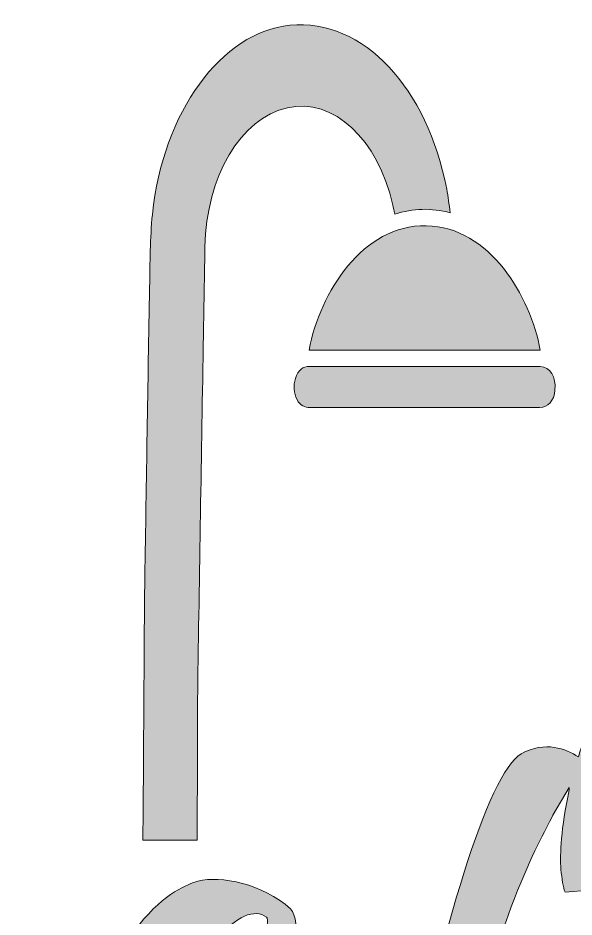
# Model space of a CAD drawing. Header units: inches. Extents: x 222 to 862, y -922 to -157.
# Drawn here: x 230.9 to 443.9, y -539.7 to -195.4 of the extents above; entities that cross this region are included whole.
import ezdxf

# ---------------------------------------------------------------- set-up
doc = ezdxf.new("R2010")
doc.units = ezdxf.units.IN
doc.header["$MEASUREMENT"] = 0
doc.layers.add('Layer 1', color=7, linetype='Continuous')

# ---------------------------------------------------------------- blocks, each defined once
blk = doc.blocks.new('block 6')
at = {"layer": 'Layer 1', "true_color": 0x040404}
h = blk.add_hatch(color=18, dxfattribs=at)
h.dxf.hatch_style = 2
edge = h.paths.add_edge_path()
edge.add_spline(control_points=[(375.22, -270.51), (382.25, -268.24), (389.16, -268.09), (396.48, -270), (395.99, -266.76), (395.65, -263.82), (395.11, -260.96), (387.76, -222.51), (363.45, -195.41), (334.98, -198.19), (308.95, -200.74), (286.24, -231.51), (282.36, -270.64), (281.45, -279.77), (281.45, -289.14), (281.28, -298.4), (280.61, -335.53), (280.05, -372.66), (279.44, -409.79), (279.2, -424.7), (278.95, -492.19), (278.71, -507.1), (278.69, -508.08), (278.71, -509.06), (278.71, -510.3), (285.6, -510.3), (292.44, -510.3), (299.47, -510.3), (299.55, -507.69), (299.67, -452.48), (299.72, -449.84), (300.47, -404.03), (301.22, -358.21), (301.97, -312.4), (302.13, -302.62), (302.33, -292.85), (302.5, -283.08), (302.96, -256.14), (316.24, -233.72), (334.07, -229.78), (351.71, -225.88), (368.78, -241.65), (374.49, -267.14), (374.71, -268.16), (374.93, -269.19), (375.22, -270.51)], knot_values=[0, 0, 0, 0, 1, 1, 1, 2, 2, 2, 3, 3, 3, 4, 4, 4, 5, 5, 5, 6, 6, 6, 7, 7, 7, 8, 8, 8, 9, 9, 9, 10, 10, 10, 11, 11, 11, 12, 12, 12, 13, 13, 13, 14, 14, 14, 15, 15, 15, 15], degree=3, periodic=1)
h = blk.add_hatch(color=18, dxfattribs=at)
h.dxf.hatch_style = 2
edge = h.paths.add_edge_path()
edge.add_spline(control_points=[(342.36, -322.58), (371.97, -322.58), (401.44, -322.58), (430.93, -322.58), (427.23, -302.12), (411.61, -275.42), (387.29, -274.96), (362.89, -274.5), (346.59, -300.5), (342.36, -322.58)], knot_values=[0, 0, 0, 0, 1, 1, 1, 2, 2, 2, 3, 3, 3, 3], degree=3, periodic=1)
h = blk.add_hatch(color=18, dxfattribs=at)
h.dxf.hatch_style = 2
edge = h.paths.add_edge_path()
edge.add_spline(control_points=[(386.8, -344.52), (401.43, -344.52), (416.06, -344.53), (430.69, -344.52), (434, -344.52), (436.19, -342.04), (436.59, -337.93), (437.09, -332.82), (434.73, -328.94), (430.96, -328.88), (425.46, -328.81), (419.97, -328.86), (414.47, -328.86), (398.74, -328.86), (383.01, -328.87), (367.27, -328.87), (359, -328.87), (350.74, -328.86), (342.47, -328.86), (340.11, -328.86), (338.16, -330.06), (337.14, -333.44), (336.28, -336.27), (336.48, -339.05), (337.77, -341.53), (339.01, -343.91), (340.75, -344.55), (342.71, -344.54), (357.4, -344.51), (372.1, -344.52), (386.8, -344.52)], knot_values=[0, 0, 0, 0, 1, 1, 1, 2, 2, 2, 3, 3, 3, 4, 4, 4, 5, 5, 5, 6, 6, 6, 7, 7, 7, 8, 8, 8, 9, 9, 9, 10, 10, 10, 10], degree=3, periodic=1)
at = {"layer": 'Layer 1', "lineweight": 0}
for points, knots in [([(375.22, -270.51), (382.25, -268.24), (389.16, -268.09), (396.48, -270), (395.99, -266.76), (395.65, -263.82), (395.11, -260.96), (387.76, -222.51), (363.45, -195.41), (334.98, -198.19), (308.95, -200.74), (286.24, -231.51), (282.36, -270.64), (281.45, -279.77), (281.45, -289.14), (281.28, -298.4), (280.61, -335.53), (280.05, -372.66), (279.44, -409.79), (279.2, -424.7), (278.95, -492.19), (278.71, -507.1), (278.69, -508.08), (278.71, -509.06), (278.71, -510.3), (285.6, -510.3), (292.44, -510.3), (299.47, -510.3), (299.55, -507.69), (299.67, -452.48), (299.72, -449.84), (300.47, -404.03), (301.22, -358.21), (301.97, -312.4), (302.13, -302.62), (302.33, -292.85), (302.5, -283.08), (302.96, -256.14), (316.24, -233.72), (334.07, -229.78), (351.71, -225.88), (368.78, -241.65), (374.49, -267.14), (374.71, -268.16), (374.93, -269.19), (375.22, -270.51)], [0, 0, 0, 0, 1, 1, 1, 2, 2, 2, 3, 3, 3, 4, 4, 4, 5, 5, 5, 6, 6, 6, 7, 7, 7, 8, 8, 8, 9, 9, 9, 10, 10, 10, 11, 11, 11, 12, 12, 12, 13, 13, 13, 14, 14, 14, 15, 15, 15, 15]), ([(342.36, -322.58), (371.97, -322.58), (401.44, -322.58), (430.93, -322.58), (427.23, -302.12), (411.61, -275.42), (387.29, -274.96), (362.89, -274.5), (346.59, -300.5), (342.36, -322.58)], [0, 0, 0, 0, 1, 1, 1, 2, 2, 2, 3, 3, 3, 3]), ([(386.8, -344.52), (401.43, -344.52), (416.06, -344.53), (430.69, -344.52), (434, -344.52), (436.19, -342.04), (436.59, -337.93), (437.09, -332.82), (434.73, -328.94), (430.96, -328.88), (425.46, -328.81), (419.97, -328.86), (414.47, -328.86), (398.74, -328.86), (383.01, -328.87), (367.27, -328.87), (359, -328.87), (350.74, -328.86), (342.47, -328.86), (340.11, -328.86), (338.16, -330.06), (337.14, -333.44), (336.28, -336.27), (336.48, -339.05), (337.77, -341.53), (339.01, -343.91), (340.75, -344.55), (342.71, -344.54), (357.4, -344.51), (372.1, -344.52), (386.8, -344.52)], [0, 0, 0, 0, 1, 1, 1, 2, 2, 2, 3, 3, 3, 4, 4, 4, 5, 5, 5, 6, 6, 6, 7, 7, 7, 8, 8, 8, 9, 9, 9, 10, 10, 10, 10])]:
    blk.add_open_spline(points, degree=3, knots=knots, dxfattribs=at)
blk = doc.blocks.new('block 7')
at = {"layer": 'Layer 1', "true_color": 0x040404}
h = blk.add_hatch(color=18, dxfattribs=at)
h.dxf.hatch_style = 2
edge = h.paths.add_edge_path()
edge.add_spline(control_points=[(530.22, -602.68), (527.09, -602.29), (523.56, -602.29), (520.03, -602.68), (513.37, -603.08), (504.35, -603.86), (492.98, -605.82), (492.98, -605.82), (468.28, -611.31), (468.28, -611.31), (472.59, -633.26), (481.61, -696.39), (480.43, -728.93), (479.26, -749.32), (476.51, -761.08), (473.77, -768.53), (472.2, -772.84), (470.63, -775.58), (468.67, -777.15), (467.1, -778.33), (463.18, -779.11), (459.65, -780.29), (459.65, -780.29), (452.6, -781.46), (452.6, -781.46), (448.68, -781.46), (445.15, -779.5), (442.01, -775.98), (436.13, -770.1), (431.03, -757.55), (429.86, -731.28), (428.68, -702.66), (435.35, -660.32), (445.15, -616.8), (429.46, -619.54), (412.21, -623.46), (397.32, -627.38), (397.32, -627.38), (396.53, -631.3), (396.53, -631.3), (395.75, -635.62), (394.96, -639.93), (394.57, -644.64), (388.3, -688.55), (392.61, -714.81), (398.49, -730.5), (402.02, -739.51), (406.33, -746.57), (411.82, -750.88), (411.43, -751.28), (410.25, -752.06), (408.69, -752.45), (408.69, -752.45), (403.98, -754.02), (403.98, -754.02), (403.98, -754.02), (397.71, -755.59), (397.71, -755.59), (394.18, -755.98), (390.65, -754.41), (387.51, -751.67), (381.63, -746.96), (376.14, -736.77), (373.4, -714.81), (372.22, -703.05), (371.83, -688.94), (373.01, -672.86), (373.79, -660.32), (374.97, -646.99), (376.93, -633.26), (376.93, -633.26), (371.44, -635.22), (371.44, -635.22), (350.27, -643.46), (342.03, -652.87), (341.64, -652.48), (341.25, -652.08), (322.82, -639.93), (342.03, -631.3), (350.66, -627.38), (364.77, -621.89), (379.28, -618.76), (379.28, -618.76), (380.85, -609.35), (380.85, -609.35), (392.22, -546.62), (411.04, -484.67), (423.58, -477.22), (432.99, -472.13), (440.83, -475.26), (445.54, -478.4), (448.68, -467.81), (453.38, -460.76), (456.91, -455.66), (458.87, -452.91), (461.22, -450.17), (463.57, -447.82), (463.57, -447.82), (469.06, -444.29), (469.06, -444.29), (470.24, -444.68), (471.02, -445.46), (472.2, -446.25), (474.16, -447.43), (476.51, -449.78), (480.04, -452.91), (483.18, -456.44), (484.35, -458.8), (484.75, -460.36), (485.14, -461.54), (484.75, -462.32), (484.35, -462.72), (480.83, -464.68), (477.69, -467.42), (474.94, -470.16), (469.85, -475.26), (463.57, -483.1), (458.87, -494.08), (453.77, -505.45), (451.81, -514.47), (450.64, -520.35), (449.85, -523.88), (449.46, -526.62), (449.85, -529.37), (449.85, -529.37), (440.44, -530.15), (440.44, -530.15), (439.66, -528.19), (439.27, -525.05), (438.87, -521.53), (438.48, -515.25), (438.87, -506.24), (442.01, -490.94), (442.01, -490.94), (442.01, -490.16), (442.01, -490.16), (442.01, -490.16), (435.74, -500.75), (435.74, -500.75), (430.64, -511.33), (413.39, -539.95), (400.84, -605.82), (400.84, -605.82), (399.28, -614.05), (399.28, -614.05), (399.28, -614.05), (447.89, -602.29), (447.89, -602.29), (452.2, -586.22), (456.91, -570.14), (462.01, -554.07), (477.3, -505.84), (493.76, -466.64), (503.96, -461.93), (511.8, -458.4), (518.85, -459.97), (523.56, -462.72), (526.3, -464.28), (529.05, -466.64), (531.01, -469.38), (529.83, -469.77), (528.66, -470.95), (527.48, -472.91), (524.74, -476.05), (520.82, -481.54), (514.93, -490.94), (508.66, -501.14), (490.23, -530.94), (471.42, -598.37), (483.57, -594.84), (495.72, -592.1), (504.74, -590.53), (534.15, -585.43), (532.19, -600.72), (530.22, -602.68)], knot_values=[0, 0, 0, 0, 1, 1, 1, 2, 2, 2, 3, 3, 3, 4, 4, 4, 5, 5, 5, 6, 6, 6, 7, 7, 7, 8, 8, 8, 9, 9, 9, 10, 10, 10, 11, 11, 11, 12, 12, 12, 13, 13, 13, 14, 14, 14, 15, 15, 15, 16, 16, 16, 17, 17, 17, 18, 18, 18, 19, 19, 19, 20, 20, 20, 21, 21, 21, 22, 22, 22, 23, 23, 23, 24, 24, 24, 25, 25, 25, 26, 26, 26, 27, 27, 27, 28, 28, 28, 29, 29, 29, 30, 30, 30, 31, 31, 31, 32, 32, 32, 33, 33, 33, 34, 34, 34, 35, 35, 35, 36, 36, 36, 37, 37, 37, 38, 38, 38, 39, 39, 39, 40, 40, 40, 41, 41, 41, 42, 42, 42, 43, 43, 43, 44, 44, 44, 45, 45, 45, 46, 46, 46, 47, 47, 47, 48, 48, 48, 49, 49, 49, 50, 50, 50, 51, 51, 51, 52, 52, 52, 53, 53, 53, 54, 54, 54, 55, 55, 55, 56, 56, 56, 57, 57, 57, 58, 58, 58, 58], degree=3, periodic=1)
edge = h.paths.add_edge_path()
edge.add_spline(control_points=[(460.05, -763.82), (464.36, -754.8), (467.1, -737.16), (465.93, -705.8), (465.53, -680.7), (463.97, -654.83), (462.4, -634.83), (461.22, -640.71), (460.05, -646.59), (458.48, -652.48), (445.93, -714.42), (452.99, -747.35), (460.05, -763.82)], knot_values=[0, 0, 0, 0, 1, 1, 1, 2, 2, 2, 3, 3, 3, 4, 4, 4, 4], degree=3, periodic=1)
h = blk.add_hatch(color=18, dxfattribs=at)
h.dxf.hatch_style = 2
edge = h.paths.add_edge_path()
edge.add_spline(control_points=[(356.35, -633.56), (356.35, -634.48), (356.35, -635.4), (355.89, -635.86), (349.46, -650.57), (342.56, -664.36), (335.21, -677.23), (322.79, -699.3), (306.25, -723.66), (290.16, -734.24), (256.14, -756.3), (230.86, -692.4), (247.86, -615.18), (264.87, -538.41), (292, -528.29), (299.81, -525.99), (308.54, -523.7), (324.63, -526.91), (335.21, -536.57), (344.4, -545.76), (324.63, -605.52), (292, -606.9), (287.86, -607.36), (285.1, -605.52), (283.26, -603.68), (281.88, -602.3), (280.96, -601.38), (280.5, -600.46), (279.12, -603.68), (277.74, -611.5), (276.37, -615.18), (260.28, -674.02), (274.53, -724.12), (281.88, -720.45), (294.75, -714.01), (309.92, -690.57), (323.25, -668.5), (331.07, -655.63), (338.42, -641.38), (346.24, -625.75), (346.24, -625.75), (349.46, -626.67), (349.46, -626.67), (351.3, -627.13), (352.67, -628.51), (354.05, -628.97), (355.43, -630.35), (356.35, -631.72), (356.35, -633.56)], knot_values=[0, 0, 0, 0, 1, 1, 1, 2, 2, 2, 3, 3, 3, 4, 4, 4, 5, 5, 5, 6, 6, 6, 7, 7, 7, 8, 8, 8, 9, 9, 9, 10, 10, 10, 11, 11, 11, 12, 12, 12, 13, 13, 13, 14, 14, 14, 15, 15, 15, 16, 16, 16, 16], degree=3, periodic=1)
edge = h.paths.add_edge_path()
edge.add_spline(control_points=[(281.42, -597.25), (310.84, -592.19), (329.69, -542.08), (326.01, -539.79), (317.28, -532.89), (297.51, -551.28), (281.42, -597.25)], knot_values=[0, 0, 0, 0, 1, 1, 1, 2, 2, 2, 2], degree=3, periodic=1)
at = {"layer": 'Layer 1', "lineweight": 0}
for points, knots in [([(530.22, -602.68), (527.09, -602.29), (523.56, -602.29), (520.03, -602.68), (513.37, -603.08), (504.35, -603.86), (492.98, -605.82), (492.98, -605.82), (468.28, -611.31), (468.28, -611.31), (472.59, -633.26), (481.61, -696.39), (480.43, -728.93), (479.26, -749.32), (476.51, -761.08), (473.77, -768.53), (472.2, -772.84), (470.63, -775.58), (468.67, -777.15), (467.1, -778.33), (463.18, -779.11), (459.65, -780.29), (459.65, -780.29), (452.6, -781.46), (452.6, -781.46), (448.68, -781.46), (445.15, -779.5), (442.01, -775.98), (436.13, -770.1), (431.03, -757.55), (429.86, -731.28), (428.68, -702.66), (435.35, -660.32), (445.15, -616.8), (429.46, -619.54), (412.21, -623.46), (397.32, -627.38), (397.32, -627.38), (396.53, -631.3), (396.53, -631.3), (395.75, -635.62), (394.96, -639.93), (394.57, -644.64), (388.3, -688.55), (392.61, -714.81), (398.49, -730.5), (402.02, -739.51), (406.33, -746.57), (411.82, -750.88), (411.43, -751.28), (410.25, -752.06), (408.69, -752.45), (408.69, -752.45), (403.98, -754.02), (403.98, -754.02), (403.98, -754.02), (397.71, -755.59), (397.71, -755.59), (394.18, -755.98), (390.65, -754.41), (387.51, -751.67), (381.63, -746.96), (376.14, -736.77), (373.4, -714.81), (372.22, -703.05), (371.83, -688.94), (373.01, -672.86), (373.79, -660.32), (374.97, -646.99), (376.93, -633.26), (376.93, -633.26), (371.44, -635.22), (371.44, -635.22), (350.27, -643.46), (342.03, -652.87), (341.64, -652.48), (341.25, -652.08), (322.82, -639.93), (342.03, -631.3), (350.66, -627.38), (364.77, -621.89), (379.28, -618.76), (379.28, -618.76), (380.85, -609.35), (380.85, -609.35), (392.22, -546.62), (411.04, -484.67), (423.58, -477.22), (432.99, -472.13), (440.83, -475.26), (445.54, -478.4), (448.68, -467.81), (453.38, -460.76), (456.91, -455.66), (458.87, -452.91), (461.22, -450.17), (463.57, -447.82), (463.57, -447.82), (469.06, -444.29), (469.06, -444.29), (470.24, -444.68), (471.02, -445.46), (472.2, -446.25), (474.16, -447.43), (476.51, -449.78), (480.04, -452.91), (483.18, -456.44), (484.35, -458.8), (484.75, -460.36), (485.14, -461.54), (484.75, -462.32), (484.35, -462.72), (480.83, -464.68), (477.69, -467.42), (474.94, -470.16), (469.85, -475.26), (463.57, -483.1), (458.87, -494.08), (453.77, -505.45), (451.81, -514.47), (450.64, -520.35), (449.85, -523.88), (449.46, -526.62), (449.85, -529.37), (449.85, -529.37), (440.44, -530.15), (440.44, -530.15), (439.66, -528.19), (439.27, -525.05), (438.87, -521.53), (438.48, -515.25), (438.87, -506.24), (442.01, -490.94), (442.01, -490.94), (442.01, -490.16), (442.01, -490.16), (442.01, -490.16), (435.74, -500.75), (435.74, -500.75), (430.64, -511.33), (413.39, -539.95), (400.84, -605.82), (400.84, -605.82), (399.28, -614.05), (399.28, -614.05), (399.28, -614.05), (447.89, -602.29), (447.89, -602.29), (452.2, -586.22), (456.91, -570.14), (462.01, -554.07), (477.3, -505.84), (493.76, -466.64), (503.96, -461.93), (511.8, -458.4), (518.85, -459.97), (523.56, -462.72), (526.3, -464.28), (529.05, -466.64), (531.01, -469.38), (529.83, -469.77), (528.66, -470.95), (527.48, -472.91), (524.74, -476.05), (520.82, -481.54), (514.93, -490.94), (508.66, -501.14), (490.23, -530.94), (471.42, -598.37), (483.57, -594.84), (495.72, -592.1), (504.74, -590.53), (534.15, -585.43), (532.19, -600.72), (530.22, -602.68)], [0, 0, 0, 0, 1, 1, 1, 2, 2, 2, 3, 3, 3, 4, 4, 4, 5, 5, 5, 6, 6, 6, 7, 7, 7, 8, 8, 8, 9, 9, 9, 10, 10, 10, 11, 11, 11, 12, 12, 12, 13, 13, 13, 14, 14, 14, 15, 15, 15, 16, 16, 16, 17, 17, 17, 18, 18, 18, 19, 19, 19, 20, 20, 20, 21, 21, 21, 22, 22, 22, 23, 23, 23, 24, 24, 24, 25, 25, 25, 26, 26, 26, 27, 27, 27, 28, 28, 28, 29, 29, 29, 30, 30, 30, 31, 31, 31, 32, 32, 32, 33, 33, 33, 34, 34, 34, 35, 35, 35, 36, 36, 36, 37, 37, 37, 38, 38, 38, 39, 39, 39, 40, 40, 40, 41, 41, 41, 42, 42, 42, 43, 43, 43, 44, 44, 44, 45, 45, 45, 46, 46, 46, 47, 47, 47, 48, 48, 48, 49, 49, 49, 50, 50, 50, 51, 51, 51, 52, 52, 52, 53, 53, 53, 54, 54, 54, 55, 55, 55, 56, 56, 56, 57, 57, 57, 58, 58, 58, 58]), ([(356.35, -633.56), (356.35, -634.48), (356.35, -635.4), (355.89, -635.86), (349.46, -650.57), (342.56, -664.36), (335.21, -677.23), (322.79, -699.3), (306.25, -723.66), (290.16, -734.24), (256.14, -756.3), (230.86, -692.4), (247.86, -615.18), (264.87, -538.41), (292, -528.29), (299.81, -525.99), (308.54, -523.7), (324.63, -526.91), (335.21, -536.57), (344.4, -545.76), (324.63, -605.52), (292, -606.9), (287.86, -607.36), (285.1, -605.52), (283.26, -603.68), (281.88, -602.3), (280.96, -601.38), (280.5, -600.46), (279.12, -603.68), (277.74, -611.5), (276.37, -615.18), (260.28, -674.02), (274.53, -724.12), (281.88, -720.45), (294.75, -714.01), (309.92, -690.57), (323.25, -668.5), (331.07, -655.63), (338.42, -641.38), (346.24, -625.75), (346.24, -625.75), (349.46, -626.67), (349.46, -626.67), (351.3, -627.13), (352.67, -628.51), (354.05, -628.97), (355.43, -630.35), (356.35, -631.72), (356.35, -633.56)], [0, 0, 0, 0, 1, 1, 1, 2, 2, 2, 3, 3, 3, 4, 4, 4, 5, 5, 5, 6, 6, 6, 7, 7, 7, 8, 8, 8, 9, 9, 9, 10, 10, 10, 11, 11, 11, 12, 12, 12, 13, 13, 13, 14, 14, 14, 15, 15, 15, 16, 16, 16, 16]), ([(281.42, -597.25), (310.84, -592.19), (329.69, -542.08), (326.01, -539.79), (317.28, -532.89), (297.51, -551.28), (281.42, -597.25)], [0, 0, 0, 0, 1, 1, 1, 2, 2, 2, 2])]:
    blk.add_open_spline(points, degree=3, knots=knots, dxfattribs=at)
blk = doc.blocks.new('block 2')
at = {"layer": 'Layer 1'}
for name in ['block 6', 'block 7']:
    blk.add_blockref(name, (0, 0), dxfattribs=at)

msp = doc.modelspace()

# ---------------------------------------------------------------- block references
at = {"layer": 'Layer 1'}
msp.add_blockref('block 2', (0, 0), dxfattribs=at)

doc.saveas('drawing.dxf')
